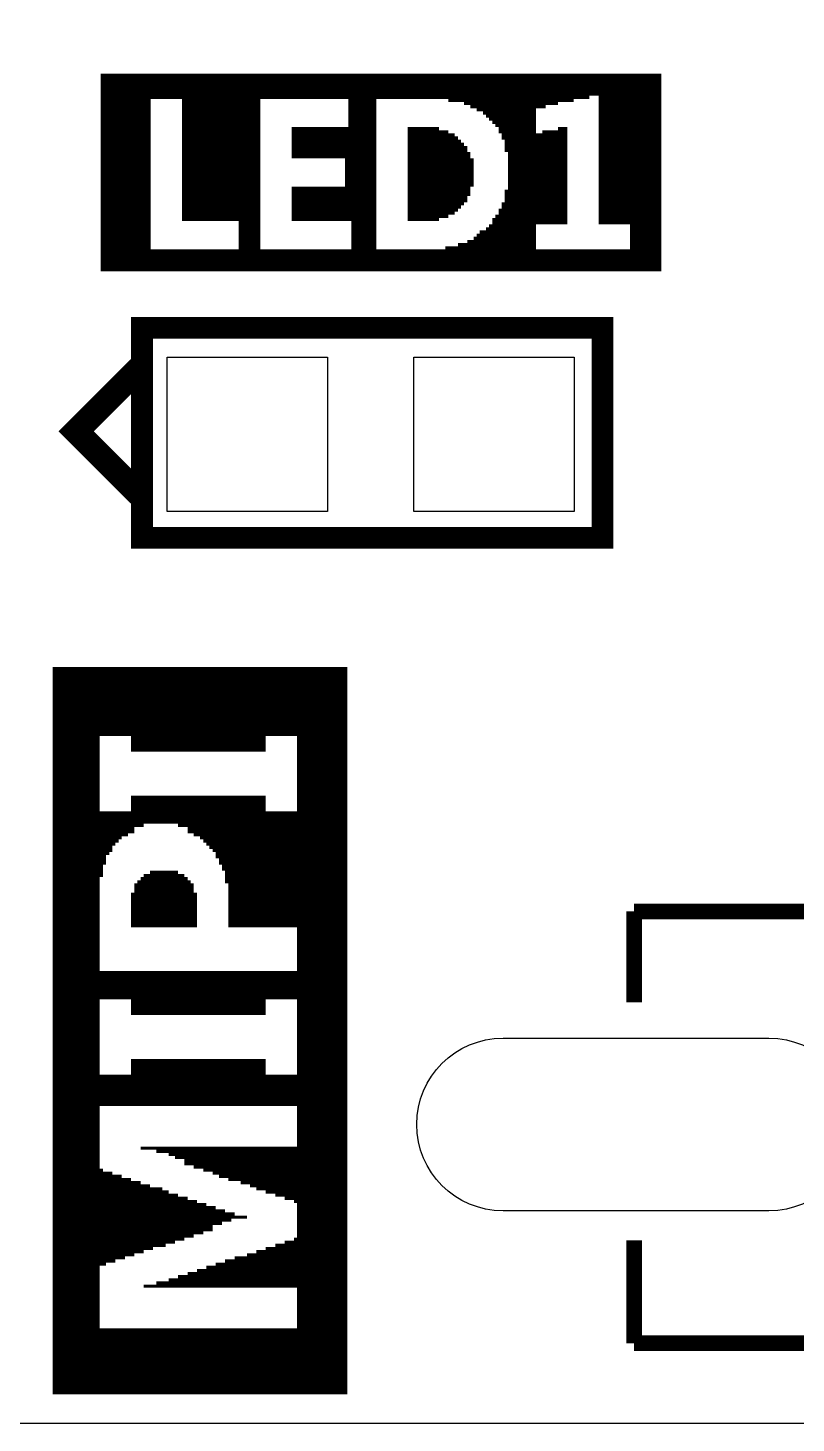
# Model space of a CAD drawing. Extents: x -7 to 215, y -4 to 107.
# Drawn here: x 128.58 to 134.81, y 8.26 to 19.56 of the extents above; entities that cross this region are included whole.
import ezdxf

# ---------------------------------------------------------------- set-up
doc = ezdxf.new("R2010")
doc.units = 0
for name, color, linetype in [('BG_OUTLINE', 3, 'CONTINUOUS'), ('MA_PEN3', 5, 'CONTINUOUS'), ('PG_SILKSCREEN_TOP', 6, 'CONTINUOUS'), ('PIN_TOP', 7, 'CONTINUOUS')]:
    doc.layers.add(name, color=color, linetype=linetype)

msp = doc.modelspace()

# ---------------------------------------------------------------- linework, layer by layer
at = {"layer": 'BG_OUTLINE'}
msp.add_lwpolyline([(96.282764, 8.255), (130.801364, 8.255), (190.206122, 8.255), (214.304372, 8.255), (214.812372, 8.255), (214.964772, 8.255), (214.964772, 106.654092), (214.812372, 106.654092), (214.304372, 106.654092), (190.206122, 106.654092), (143.775938, 106.654092), (0, 106.654092)], dxfattribs=at)
at = {"layer": 'MA_PEN3', "const_width": 0.0254}
for points in [[(129.168652, 19.178016), (133.715252, 19.178016)], [(129.168652, 19.152616), (133.715252, 19.152616)], [(129.168652, 19.127216), (133.715252, 19.127216)], [(129.168652, 19.101816), (133.715252, 19.101816)], [(129.168652, 19.076416), (133.715252, 19.076416)], [(129.168652, 19.051016), (133.715252, 19.051016)], [(129.168652, 19.025616), (133.715252, 19.025616)], [(129.168652, 19.000216), (133.131052, 19.000216)], [(133.207252, 19.000216), (133.715252, 19.000216)], [(129.168652, 18.974816), (129.575052, 18.974816)], [(129.168652, 18.949416), (129.575052, 18.949416)], [(129.168652, 18.924016), (129.575052, 18.924016)], [(129.168652, 18.898616), (129.575052, 18.898616)], [(129.168652, 18.873216), (129.575052, 18.873216)], [(129.829052, 18.974816), (130.464052, 18.974816)], [(129.829052, 18.949416), (130.464052, 18.949416)], [(129.829052, 18.924016), (130.464052, 18.924016)], [(129.829052, 18.898616), (130.464052, 18.898616)], [(129.829052, 18.873216), (130.464052, 18.873216)], [(131.175252, 18.974816), (131.403852, 18.974816)], [(131.175252, 18.949416), (131.403852, 18.949416)], [(131.175252, 18.924016), (131.403852, 18.924016)], [(131.175252, 18.898616), (131.403852, 18.898616)], [(131.175252, 18.873216), (131.403852, 18.873216)], [(131.988052, 18.974816), (133.004052, 18.974816)], [(132.115052, 18.949416), (132.877052, 18.949416)], [(132.165852, 18.924016), (132.775452, 18.924016)], [(132.216652, 18.898616), (132.699252, 18.898616)], [(132.267452, 18.873216), (132.699252, 18.873216)], [(133.207252, 18.974816), (133.715252, 18.974816)], [(133.207252, 18.949416), (133.715252, 18.949416)], [(133.207252, 18.924016), (133.715252, 18.924016)], [(133.207252, 18.898616), (133.715252, 18.898616)], [(133.207252, 18.873216), (133.715252, 18.873216)], [(129.168652, 18.847816), (129.575052, 18.847816)], [(129.168652, 18.822416), (129.575052, 18.822416)], [(129.168652, 18.797016), (129.575052, 18.797016)], [(129.168652, 18.771616), (129.575052, 18.771616)], [(129.829052, 18.847816), (130.464052, 18.847816)], [(129.829052, 18.822416), (130.464052, 18.822416)], [(129.829052, 18.797016), (130.464052, 18.797016)], [(129.829052, 18.771616), (130.464052, 18.771616)], [(131.175252, 18.847816), (131.403852, 18.847816)], [(131.175252, 18.822416), (131.403852, 18.822416)], [(131.175252, 18.797016), (131.403852, 18.797016)], [(131.175252, 18.771616), (131.403852, 18.771616)], [(132.292852, 18.847816), (132.699252, 18.847816)], [(132.318252, 18.822416), (132.699252, 18.822416)], [(132.343652, 18.797016), (132.699252, 18.797016)], [(132.369052, 18.771616), (132.699252, 18.771616)], [(133.207252, 18.847816), (133.715252, 18.847816)], [(133.207252, 18.822416), (133.715252, 18.822416)], [(133.207252, 18.797016), (133.715252, 18.797016)], [(133.207252, 18.771616), (133.715252, 18.771616)], [(129.168652, 18.746216), (129.575052, 18.746216)], [(129.168652, 18.720816), (129.575052, 18.720816)], [(129.168652, 18.695416), (129.575052, 18.695416)], [(129.168652, 18.670016), (129.575052, 18.670016)], [(129.829052, 18.746216), (130.464052, 18.746216)], [(129.829052, 18.720816), (130.464052, 18.720816)], [(129.829052, 18.695416), (130.464052, 18.695416)], [(129.829052, 18.670016), (130.464052, 18.670016)], [(130.718052, 18.746216), (131.403852, 18.746216)], [(130.718052, 18.720816), (131.403852, 18.720816)], [(130.718052, 18.695416), (131.403852, 18.695416)], [(130.718052, 18.670016), (131.403852, 18.670016)], [(131.657852, 18.746216), (131.911852, 18.746216)], [(131.657852, 18.720816), (131.988052, 18.720816)], [(131.657852, 18.695416), (132.038852, 18.695416)], [(131.657852, 18.670016), (132.064252, 18.670016)], [(132.394452, 18.746216), (132.699252, 18.746216)], [(132.394452, 18.720816), (132.699252, 18.720816)], [(132.419852, 18.695416), (132.953252, 18.695416)], [(132.419852, 18.670016), (132.953252, 18.670016)], [(132.750052, 18.720816), (132.953252, 18.720816)], [(132.877052, 18.746216), (132.953252, 18.746216)], [(133.207252, 18.746216), (133.715252, 18.746216)], [(133.207252, 18.720816), (133.715252, 18.720816)], [(133.207252, 18.695416), (133.715252, 18.695416)], [(133.207252, 18.670016), (133.715252, 18.670016)], [(129.168652, 18.644616), (129.575052, 18.644616)], [(129.168652, 18.619216), (129.575052, 18.619216)], [(129.168652, 18.593816), (129.575052, 18.593816)], [(129.168652, 18.568416), (129.575052, 18.568416)], [(129.168652, 18.543016), (129.575052, 18.543016)], [(129.829052, 18.644616), (130.464052, 18.644616)], [(129.829052, 18.619216), (130.464052, 18.619216)], [(129.829052, 18.593816), (130.464052, 18.593816)], [(129.829052, 18.568416), (130.464052, 18.568416)], [(129.829052, 18.543016), (130.464052, 18.543016)], [(130.718052, 18.644616), (131.403852, 18.644616)], [(130.718052, 18.619216), (131.403852, 18.619216)], [(130.718052, 18.593816), (131.403852, 18.593816)], [(130.718052, 18.568416), (131.403852, 18.568416)], [(130.718052, 18.543016), (131.403852, 18.543016)], [(131.657852, 18.644616), (132.089652, 18.644616)], [(131.657852, 18.619216), (132.115052, 18.619216)], [(131.657852, 18.593816), (132.140452, 18.593816)], [(131.657852, 18.568416), (132.140452, 18.568416)], [(131.657852, 18.543016), (132.165852, 18.543016)], [(132.445252, 18.644616), (132.953252, 18.644616)], [(132.445252, 18.619216), (132.953252, 18.619216)], [(132.445252, 18.593816), (132.953252, 18.593816)], [(132.445252, 18.568416), (132.953252, 18.568416)], [(132.470652, 18.543016), (132.953252, 18.543016)], [(133.207252, 18.644616), (133.715252, 18.644616)], [(133.207252, 18.619216), (133.715252, 18.619216)], [(133.207252, 18.593816), (133.715252, 18.593816)], [(133.207252, 18.568416), (133.715252, 18.568416)], [(133.207252, 18.543016), (133.715252, 18.543016)], [(129.168652, 18.517616), (129.575052, 18.517616)], [(129.168652, 18.492216), (129.575052, 18.492216)], [(129.168652, 18.466816), (129.575052, 18.466816)], [(129.168652, 18.441416), (129.575052, 18.441416)], [(129.829052, 18.517616), (130.464052, 18.517616)], [(129.829052, 18.492216), (130.464052, 18.492216)], [(129.829052, 18.466816), (130.464052, 18.466816)], [(129.829052, 18.441416), (130.464052, 18.441416)], [(130.718052, 18.517616), (131.403852, 18.517616)], [(131.149852, 18.492216), (131.403852, 18.492216)], [(131.149852, 18.466816), (131.403852, 18.466816)], [(131.149852, 18.441416), (131.403852, 18.441416)], [(131.657852, 18.517616), (132.165852, 18.517616)], [(131.657852, 18.492216), (132.191252, 18.492216)], [(131.657852, 18.466816), (132.191252, 18.466816)], [(131.657852, 18.441416), (132.191252, 18.441416)], [(132.470652, 18.517616), (132.953252, 18.517616)], [(132.470652, 18.492216), (132.953252, 18.492216)], [(132.470652, 18.466816), (132.953252, 18.466816)], [(132.470652, 18.441416), (132.953252, 18.441416)], [(133.207252, 18.517616), (133.715252, 18.517616)], [(133.207252, 18.492216), (133.715252, 18.492216)], [(133.207252, 18.466816), (133.715252, 18.466816)], [(133.207252, 18.441416), (133.715252, 18.441416)], [(129.168652, 18.416016), (129.575052, 18.416016)], [(129.168652, 18.390616), (129.575052, 18.390616)], [(129.168652, 18.365216), (129.575052, 18.365216)], [(129.168652, 18.339816), (129.575052, 18.339816)], [(129.168652, 18.314416), (129.575052, 18.314416)], [(129.829052, 18.416016), (130.464052, 18.416016)], [(129.829052, 18.390616), (130.464052, 18.390616)], [(129.829052, 18.365216), (130.464052, 18.365216)], [(129.829052, 18.339816), (130.464052, 18.339816)], [(129.829052, 18.314416), (130.464052, 18.314416)], [(131.149852, 18.416016), (131.403852, 18.416016)], [(131.149852, 18.390616), (131.403852, 18.390616)], [(131.149852, 18.365216), (131.403852, 18.365216)], [(131.149852, 18.339816), (131.403852, 18.339816)], [(131.149852, 18.314416), (131.403852, 18.314416)], [(131.657852, 18.416016), (132.191252, 18.416016)], [(131.657852, 18.390616), (132.191252, 18.390616)], [(131.657852, 18.365216), (132.191252, 18.365216)], [(131.657852, 18.339816), (132.191252, 18.339816)], [(131.657852, 18.314416), (132.191252, 18.314416)], [(132.470652, 18.416016), (132.953252, 18.416016)], [(132.470652, 18.390616), (132.953252, 18.390616)], [(132.470652, 18.365216), (132.953252, 18.365216)], [(132.470652, 18.339816), (132.953252, 18.339816)], [(132.470652, 18.314416), (132.953252, 18.314416)], [(133.207252, 18.416016), (133.715252, 18.416016)], [(133.207252, 18.390616), (133.715252, 18.390616)], [(133.207252, 18.365216), (133.715252, 18.365216)], [(133.207252, 18.339816), (133.715252, 18.339816)], [(133.207252, 18.314416), (133.715252, 18.314416)], [(129.168652, 18.289016), (129.575052, 18.289016)], [(129.168652, 18.263616), (129.575052, 18.263616)], [(129.168652, 18.238216), (129.575052, 18.238216)], [(129.168652, 18.212816), (129.575052, 18.212816)], [(129.829052, 18.289016), (130.464052, 18.289016)], [(129.829052, 18.263616), (130.464052, 18.263616)], [(129.829052, 18.238216), (130.464052, 18.238216)], [(129.829052, 18.212816), (130.464052, 18.212816)], [(130.718052, 18.263616), (131.403852, 18.263616)], [(130.718052, 18.238216), (131.403852, 18.238216)], [(130.718052, 18.212816), (131.403852, 18.212816)], [(131.149852, 18.289016), (131.403852, 18.289016)], [(131.657852, 18.289016), (132.191252, 18.289016)], [(131.657852, 18.263616), (132.165852, 18.263616)], [(131.657852, 18.238216), (132.165852, 18.238216)], [(131.657852, 18.212816), (132.165852, 18.212816)], [(132.445252, 18.238216), (132.953252, 18.238216)], [(132.445252, 18.212816), (132.953252, 18.212816)], [(132.470652, 18.289016), (132.953252, 18.289016)], [(132.470652, 18.263616), (132.953252, 18.263616)], [(133.207252, 18.289016), (133.715252, 18.289016)], [(133.207252, 18.263616), (133.715252, 18.263616)], [(133.207252, 18.238216), (133.715252, 18.238216)], [(133.207252, 18.212816), (133.715252, 18.212816)], [(129.168652, 18.187416), (129.575052, 18.187416)], [(129.168652, 18.162016), (129.575052, 18.162016)], [(129.168652, 18.136616), (129.575052, 18.136616)], [(129.168652, 18.111216), (129.575052, 18.111216)], [(129.168652, 18.085816), (129.575052, 18.085816)], [(129.829052, 18.187416), (130.464052, 18.187416)], [(129.829052, 18.162016), (130.464052, 18.162016)], [(129.829052, 18.136616), (130.464052, 18.136616)], [(129.829052, 18.111216), (130.464052, 18.111216)], [(129.829052, 18.085816), (130.464052, 18.085816)], [(130.718052, 18.187416), (131.403852, 18.187416)], [(130.718052, 18.162016), (131.403852, 18.162016)], [(130.718052, 18.136616), (131.403852, 18.136616)], [(130.718052, 18.111216), (131.403852, 18.111216)], [(130.718052, 18.085816), (131.403852, 18.085816)], [(131.657852, 18.187416), (132.140452, 18.187416)], [(131.657852, 18.162016), (132.140452, 18.162016)], [(131.657852, 18.136616), (132.115052, 18.136616)], [(131.657852, 18.111216), (132.089652, 18.111216)], [(131.657852, 18.085816), (132.064252, 18.085816)], [(132.394452, 18.085816), (132.953252, 18.085816)], [(132.419852, 18.136616), (132.953252, 18.136616)], [(132.419852, 18.111216), (132.953252, 18.111216)], [(132.445252, 18.187416), (132.953252, 18.187416)], [(132.445252, 18.162016), (132.953252, 18.162016)], [(133.207252, 18.187416), (133.715252, 18.187416)], [(133.207252, 18.162016), (133.715252, 18.162016)], [(133.207252, 18.136616), (133.715252, 18.136616)], [(133.207252, 18.111216), (133.715252, 18.111216)], [(133.207252, 18.085816), (133.715252, 18.085816)], [(129.168652, 18.060416), (129.575052, 18.060416)], [(129.168652, 18.035016), (129.575052, 18.035016)], [(129.168652, 18.009616), (129.575052, 18.009616)], [(129.168652, 17.984216), (129.575052, 17.984216)], [(129.829052, 18.060416), (130.464052, 18.060416)], [(129.829052, 18.035016), (130.464052, 18.035016)], [(129.829052, 18.009616), (130.464052, 18.009616)], [(130.286252, 17.984216), (130.464052, 17.984216)], [(130.718052, 18.060416), (131.403852, 18.060416)], [(130.718052, 18.035016), (131.403852, 18.035016)], [(130.718052, 18.009616), (131.403852, 18.009616)], [(131.200652, 17.984216), (131.403852, 17.984216)], [(131.657852, 18.060416), (132.038852, 18.060416)], [(131.657852, 18.035016), (131.988052, 18.035016)], [(131.657852, 18.009616), (131.911852, 18.009616)], [(132.343652, 18.009616), (132.953252, 18.009616)], [(132.343652, 17.984216), (132.953252, 17.984216)], [(132.369052, 18.035016), (132.953252, 18.035016)], [(132.394452, 18.060416), (132.953252, 18.060416)], [(133.207252, 18.060416), (133.715252, 18.060416)], [(133.207252, 18.035016), (133.715252, 18.035016)], [(133.207252, 18.009616), (133.715252, 18.009616)], [(133.207252, 17.984216), (133.715252, 17.984216)], [(129.168652, 17.958816), (129.575052, 17.958816)], [(129.168652, 17.933416), (129.575052, 17.933416)], [(129.168652, 17.908016), (129.575052, 17.908016)], [(129.168652, 17.882616), (129.575052, 17.882616)], [(129.168652, 17.857216), (129.575052, 17.857216)], [(130.286252, 17.958816), (130.464052, 17.958816)], [(130.286252, 17.933416), (130.464052, 17.933416)], [(130.286252, 17.908016), (130.464052, 17.908016)], [(130.286252, 17.882616), (130.464052, 17.882616)], [(130.286252, 17.857216), (130.464052, 17.857216)], [(131.200652, 17.958816), (131.403852, 17.958816)], [(131.200652, 17.933416), (131.403852, 17.933416)], [(131.200652, 17.908016), (131.403852, 17.908016)], [(131.200652, 17.882616), (131.403852, 17.882616)], [(131.200652, 17.857216), (131.403852, 17.857216)], [(132.191252, 17.857216), (132.699252, 17.857216)], [(132.216652, 17.882616), (132.699252, 17.882616)], [(132.242052, 17.908016), (132.699252, 17.908016)], [(132.292852, 17.933416), (132.699252, 17.933416)], [(132.318252, 17.958816), (132.699252, 17.958816)], [(133.461252, 17.958816), (133.715252, 17.958816)], [(133.461252, 17.933416), (133.715252, 17.933416)], [(133.461252, 17.908016), (133.715252, 17.908016)], [(133.461252, 17.882616), (133.715252, 17.882616)], [(133.461252, 17.857216), (133.715252, 17.857216)], [(129.168652, 17.831816), (129.575052, 17.831816)], [(129.168652, 17.806416), (129.575052, 17.806416)], [(129.168652, 17.781016), (129.575052, 17.781016)], [(129.168652, 17.755616), (133.715252, 17.755616)], [(130.286252, 17.831816), (130.464052, 17.831816)], [(130.286252, 17.806416), (130.464052, 17.806416)], [(130.286252, 17.781016), (130.464052, 17.781016)], [(131.200652, 17.831816), (131.403852, 17.831816)], [(131.200652, 17.806416), (131.403852, 17.806416)], [(131.200652, 17.781016), (131.403852, 17.781016)], [(131.962652, 17.781016), (132.699252, 17.781016)], [(132.064252, 17.806416), (132.699252, 17.806416)], [(132.140452, 17.831816), (132.699252, 17.831816)], [(133.461252, 17.831816), (133.715252, 17.831816)], [(133.461252, 17.806416), (133.715252, 17.806416)], [(133.461252, 17.781016), (133.715252, 17.781016)], [(129.168652, 17.730216), (133.715252, 17.730216)], [(129.168652, 17.704816), (133.715252, 17.704816)], [(129.168652, 17.679416), (133.715252, 17.679416)], [(129.168652, 17.654016), (133.715252, 17.654016)], [(129.168652, 17.628616), (133.715252, 17.628616)], [(129.168652, 17.603216), (133.715252, 17.603216)], [(128.792986, 8.489188), (128.792986, 14.381988)], [(128.818386, 8.489188), (128.818386, 14.381988)], [(128.843786, 8.489188), (128.843786, 14.381988)], [(128.869186, 8.489188), (128.869186, 14.381988)], [(128.894586, 8.489188), (128.894586, 14.381988)], [(128.919986, 8.489188), (128.919986, 14.381988)], [(128.945386, 8.489188), (128.945386, 14.381988)], [(128.970786, 8.489188), (128.970786, 14.381988)], [(128.996186, 8.489188), (128.996186, 14.381988)], [(129.021586, 8.489188), (129.021586, 14.381988)], [(129.046986, 8.489188), (129.046986, 14.381988)], [(129.072386, 8.489188), (129.072386, 14.381988)], [(129.097786, 8.489188), (129.097786, 14.381988)], [(129.123186, 8.489188), (129.123186, 14.381988)], [(129.148586, 8.489188), (129.148586, 14.381988)], [(129.173986, 13.823188), (129.173986, 14.381988)], [(129.199386, 13.823188), (129.199386, 14.381988)], [(129.224786, 13.823188), (129.224786, 14.381988)], [(129.250186, 13.823188), (129.250186, 14.381988)], [(129.275586, 13.823188), (129.275586, 14.381988)], [(129.300986, 13.823188), (129.300986, 14.381988)], [(129.326386, 13.823188), (129.326386, 14.381988)], [(129.351786, 13.823188), (129.351786, 14.381988)], [(129.377186, 13.823188), (129.377186, 14.381988)], [(129.402586, 13.823188), (129.402586, 14.381988)], [(129.427986, 13.696188), (129.427986, 14.381988)], [(129.453386, 13.696188), (129.453386, 14.381988)], [(129.478786, 13.696188), (129.478786, 14.381988)], [(129.504186, 13.696188), (129.504186, 14.381988)], [(129.529586, 13.696188), (129.529586, 14.381988)], [(129.554986, 13.696188), (129.554986, 14.381988)], [(129.580386, 13.696188), (129.580386, 14.381988)], [(129.605786, 13.696188), (129.605786, 14.381988)], [(129.631186, 13.696188), (129.631186, 14.381988)], [(129.656586, 13.696188), (129.656586, 14.381988)], [(129.681986, 13.696188), (129.681986, 14.381988)], [(129.707386, 13.696188), (129.707386, 14.381988)], [(129.732786, 13.696188), (129.732786, 14.381988)], [(129.758186, 13.696188), (129.758186, 14.381988)], [(129.783586, 13.696188), (129.783586, 14.381988)], [(129.808986, 13.696188), (129.808986, 14.381988)], [(129.834386, 13.696188), (129.834386, 14.381988)], [(129.859786, 13.696188), (129.859786, 14.381988)], [(129.885186, 13.696188), (129.885186, 14.381988)], [(129.910586, 13.696188), (129.910586, 14.381988)], [(129.935986, 13.696188), (129.935986, 14.381988)], [(129.961386, 13.696188), (129.961386, 14.381988)], [(129.986786, 13.696188), (129.986786, 14.381988)], [(130.012186, 13.696188), (130.012186, 14.381988)], [(130.037586, 13.696188), (130.037586, 14.381988)], [(130.062986, 13.696188), (130.062986, 14.381988)], [(130.088386, 13.696188), (130.088386, 14.381988)], [(130.113786, 13.696188), (130.113786, 14.381988)], [(130.139186, 13.696188), (130.139186, 14.381988)], [(130.164586, 13.696188), (130.164586, 14.381988)], [(130.189986, 13.696188), (130.189986, 14.381988)], [(130.215386, 13.696188), (130.215386, 14.381988)], [(130.240786, 13.696188), (130.240786, 14.381988)], [(130.266186, 13.696188), (130.266186, 14.381988)], [(130.291586, 13.696188), (130.291586, 14.381988)], [(130.316986, 13.696188), (130.316986, 14.381988)], [(130.342386, 13.696188), (130.342386, 14.381988)], [(130.367786, 13.696188), (130.367786, 14.381988)], [(130.393186, 13.696188), (130.393186, 14.381988)], [(130.418586, 13.696188), (130.418586, 14.381988)], [(130.443986, 13.696188), (130.443986, 14.381988)], [(130.469386, 13.696188), (130.469386, 14.381988)], [(130.494786, 13.696188), (130.494786, 14.381988)], [(130.520186, 13.823188), (130.520186, 14.381988)], [(130.545586, 13.823188), (130.545586, 14.381988)], [(130.570986, 13.823188), (130.570986, 14.381988)], [(130.596386, 13.823188), (130.596386, 14.381988)], [(130.621786, 13.823188), (130.621786, 14.381988)], [(130.647186, 13.823188), (130.647186, 14.381988)], [(130.672586, 13.823188), (130.672586, 14.381988)], [(130.697986, 13.823188), (130.697986, 14.381988)], [(130.723386, 13.823188), (130.723386, 14.381988)], [(130.748786, 13.823188), (130.748786, 14.381988)], [(130.774186, 8.489188), (130.774186, 14.381988)], [(130.799586, 8.489188), (130.799586, 14.381988)], [(130.824986, 8.489188), (130.824986, 14.381988)], [(130.850386, 8.489188), (130.850386, 14.381988)], [(130.875786, 8.489188), (130.875786, 14.381988)], [(130.901186, 8.489188), (130.901186, 14.381988)], [(130.926586, 8.489188), (130.926586, 14.381988)], [(130.951986, 8.489188), (130.951986, 14.381988)], [(130.977386, 8.489188), (130.977386, 14.381988)], [(131.002786, 8.489188), (131.002786, 14.381988)], [(131.028186, 8.489188), (131.028186, 14.381988)], [(131.053586, 8.489188), (131.053586, 14.381988)], [(131.078986, 8.489188), (131.078986, 14.381988)], [(131.104386, 8.489188), (131.104386, 14.381988)], [(131.129786, 8.489188), (131.129786, 14.381988)], [(131.155186, 8.489188), (131.155186, 14.381988)], [(129.427986, 13.035788), (129.427986, 13.340588)], [(129.453386, 13.086588), (129.453386, 13.340588)], [(129.478786, 13.086588), (129.478786, 13.340588)], [(129.504186, 13.086588), (129.504186, 13.340588)], [(129.529586, 13.111988), (129.529586, 13.340588)], [(129.554986, 13.111988), (129.554986, 13.340588)], [(129.580386, 13.111988), (129.580386, 13.340588)], [(129.605786, 13.111988), (129.605786, 13.340588)], [(129.631186, 13.111988), (129.631186, 13.340588)], [(129.656586, 13.111988), (129.656586, 13.340588)], [(129.681986, 13.111988), (129.681986, 13.340588)], [(129.707386, 13.111988), (129.707386, 13.340588)], [(129.732786, 13.111988), (129.732786, 13.340588)], [(129.758186, 13.111988), (129.758186, 13.340588)], [(129.783586, 13.111988), (129.783586, 13.340588)], [(129.808986, 13.086588), (129.808986, 13.340588)], [(129.834386, 13.086588), (129.834386, 13.340588)], [(129.859786, 13.086588), (129.859786, 13.340588)], [(129.885186, 13.035788), (129.885186, 13.340588)], [(129.910586, 13.035788), (129.910586, 13.340588)], [(129.935986, 13.010388), (129.935986, 13.340588)], [(129.961386, 13.010388), (129.961386, 13.340588)], [(129.986786, 12.984988), (129.986786, 13.340588)], [(130.012186, 12.959588), (130.012186, 13.340588)], [(130.037586, 12.934188), (130.037586, 13.340588)], [(130.062986, 12.908788), (130.062986, 13.340588)], [(130.088386, 12.883388), (130.088386, 13.340588)], [(130.113786, 12.832588), (130.113786, 13.340588)], [(130.139186, 12.781788), (130.139186, 13.340588)], [(130.164586, 12.730988), (130.164586, 13.340588)], [(130.189986, 12.629388), (130.189986, 13.340588)], [(130.215386, 12.273788), (130.215386, 13.340588)], [(130.240786, 12.273788), (130.240786, 13.340588)], [(130.266186, 12.273788), (130.266186, 13.340588)], [(130.291586, 12.273788), (130.291586, 13.340588)], [(130.316986, 12.273788), (130.316986, 13.340588)], [(130.342386, 12.273788), (130.342386, 13.340588)], [(130.367786, 12.273788), (130.367786, 13.340588)], [(130.393186, 12.273788), (130.393186, 13.340588)], [(130.418586, 12.273788), (130.418586, 13.340588)], [(130.443986, 12.273788), (130.443986, 13.340588)], [(130.469386, 12.273788), (130.469386, 13.340588)], [(130.494786, 12.273788), (130.494786, 13.340588)], [(129.173986, 12.680188), (129.173986, 13.213588)], [(129.199386, 12.781788), (129.199386, 13.213588)], [(129.224786, 12.857988), (129.224786, 13.213588)], [(129.250186, 12.883388), (129.250186, 13.213588)], [(129.275586, 12.934188), (129.275586, 13.213588)], [(129.300986, 12.959588), (129.300986, 13.213588)], [(129.326386, 12.984988), (129.326386, 13.213588)], [(129.351786, 13.010388), (129.351786, 13.213588)], [(129.377186, 13.010388), (129.377186, 13.213588)], [(129.402586, 13.035788), (129.402586, 13.213588)], [(130.520186, 12.273788), (130.520186, 13.213588)], [(130.545586, 12.273788), (130.545586, 13.213588)], [(130.570986, 12.273788), (130.570986, 13.213588)], [(130.596386, 12.273788), (130.596386, 13.213588)], [(130.621786, 12.273788), (130.621786, 13.213588)], [(130.647186, 12.273788), (130.647186, 13.213588)], [(130.672586, 12.273788), (130.672586, 13.213588)], [(130.697986, 12.273788), (130.697986, 13.213588)], [(130.723386, 12.273788), (130.723386, 13.213588)], [(130.748786, 12.273788), (130.748786, 13.213588)], [(129.478786, 12.273788), (129.478786, 12.654788)], [(129.504186, 12.273788), (129.504186, 12.680188)], [(129.529586, 12.273788), (129.529586, 12.705588)], [(129.554986, 12.273788), (129.554986, 12.705588)], [(129.580386, 12.273788), (129.580386, 12.730988)], [(129.605786, 12.273788), (129.605786, 12.730988)], [(129.631186, 12.273788), (129.631186, 12.730988)], [(129.656586, 12.273788), (129.656586, 12.730988)], [(129.681986, 12.273788), (129.681986, 12.730988)], [(129.707386, 12.273788), (129.707386, 12.730988)], [(129.732786, 12.273788), (129.732786, 12.730988)], [(129.758186, 12.273788), (129.758186, 12.730988)], [(129.783586, 12.273788), (129.783586, 12.730988)], [(129.808986, 12.273788), (129.808986, 12.705588)], [(129.834386, 12.273788), (129.834386, 12.705588)], [(129.859786, 12.273788), (129.859786, 12.680188)], [(129.885186, 12.273788), (129.885186, 12.654788)], [(129.427986, 12.273788), (129.427986, 12.553188)], [(129.453386, 12.273788), (129.453386, 12.629388)], [(129.910586, 12.273788), (129.910586, 12.629388)], [(129.935986, 12.273788), (129.935986, 12.553188)], [(129.173986, 11.689588), (129.173986, 11.918188)], [(129.199386, 11.689588), (129.199386, 11.918188)], [(129.224786, 11.689588), (129.224786, 11.918188)], [(129.250186, 11.689588), (129.250186, 11.918188)], [(129.275586, 11.689588), (129.275586, 11.918188)], [(129.300986, 11.689588), (129.300986, 11.918188)], [(129.326386, 11.689588), (129.326386, 11.918188)], [(129.351786, 11.689588), (129.351786, 11.918188)], [(129.377186, 11.689588), (129.377186, 11.918188)], [(129.402586, 11.689588), (129.402586, 11.918188)], [(129.427986, 11.562588), (129.427986, 11.918188)], [(129.453386, 11.562588), (129.453386, 11.918188)], [(129.478786, 11.562588), (129.478786, 11.918188)], [(129.504186, 11.562588), (129.504186, 11.918188)], [(129.529586, 11.562588), (129.529586, 11.918188)], [(129.554986, 11.562588), (129.554986, 11.918188)], [(129.580386, 11.562588), (129.580386, 11.918188)], [(129.605786, 11.562588), (129.605786, 11.918188)], [(129.631186, 11.562588), (129.631186, 11.918188)], [(129.656586, 11.562588), (129.656586, 11.918188)], [(129.681986, 11.562588), (129.681986, 11.918188)], [(129.707386, 11.562588), (129.707386, 11.918188)], [(129.732786, 11.562588), (129.732786, 11.918188)], [(129.758186, 11.562588), (129.758186, 11.918188)], [(129.783586, 11.562588), (129.783586, 11.918188)], [(129.808986, 11.562588), (129.808986, 11.918188)], [(129.834386, 11.562588), (129.834386, 11.918188)], [(129.859786, 11.562588), (129.859786, 11.918188)], [(129.885186, 11.562588), (129.885186, 11.918188)], [(129.910586, 11.562588), (129.910586, 11.918188)], [(129.935986, 11.562588), (129.935986, 11.918188)], [(129.961386, 11.562588), (129.961386, 11.918188)], [(129.986786, 11.562588), (129.986786, 11.918188)], [(130.012186, 11.562588), (130.012186, 11.918188)], [(130.037586, 11.562588), (130.037586, 11.918188)], [(130.062986, 11.562588), (130.062986, 11.918188)], [(130.088386, 11.562588), (130.088386, 11.918188)], [(130.113786, 11.562588), (130.113786, 11.918188)], [(130.139186, 11.562588), (130.139186, 11.918188)], [(130.164586, 11.562588), (130.164586, 11.918188)], [(130.189986, 11.562588), (130.189986, 11.918188)], [(130.215386, 11.562588), (130.215386, 11.918188)], [(130.240786, 11.562588), (130.240786, 11.918188)], [(130.266186, 11.562588), (130.266186, 11.918188)], [(130.291586, 11.562588), (130.291586, 11.918188)], [(130.316986, 11.562588), (130.316986, 11.918188)], [(130.342386, 11.562588), (130.342386, 11.918188)], [(130.367786, 11.562588), (130.367786, 11.918188)], [(130.393186, 11.562588), (130.393186, 11.918188)], [(130.418586, 11.562588), (130.418586, 11.918188)], [(130.443986, 11.562588), (130.443986, 11.918188)], [(130.469386, 11.562588), (130.469386, 11.918188)], [(130.494786, 11.562588), (130.494786, 11.918188)], [(130.520186, 11.689588), (130.520186, 11.918188)], [(130.545586, 11.689588), (130.545586, 11.918188)], [(130.570986, 11.689588), (130.570986, 11.918188)], [(130.596386, 11.689588), (130.596386, 11.918188)], [(130.621786, 11.689588), (130.621786, 11.918188)], [(130.647186, 11.689588), (130.647186, 11.918188)], [(130.672586, 11.689588), (130.672586, 11.918188)], [(130.697986, 11.689588), (130.697986, 11.918188)], [(130.723386, 11.689588), (130.723386, 11.918188)], [(130.748786, 11.689588), (130.748786, 11.918188)], [(129.427986, 10.825988), (129.427986, 11.206988)], [(129.453386, 10.825988), (129.453386, 11.206988)], [(129.478786, 10.825988), (129.478786, 11.206988)], [(129.504186, 10.825988), (129.504186, 11.206988)], [(129.529586, 10.825988), (129.529586, 11.206988)], [(129.554986, 10.825988), (129.554986, 11.206988)], [(129.580386, 10.825988), (129.580386, 11.206988)], [(129.605786, 10.825988), (129.605786, 11.206988)], [(129.631186, 10.825988), (129.631186, 11.206988)], [(129.656586, 10.825988), (129.656586, 11.206988)], [(129.681986, 10.825988), (129.681986, 11.206988)], [(129.707386, 10.825988), (129.707386, 11.206988)], [(129.732786, 10.825988), (129.732786, 11.206988)], [(129.758186, 10.825988), (129.758186, 11.206988)], [(129.783586, 10.825988), (129.783586, 11.206988)], [(129.808986, 10.825988), (129.808986, 11.206988)], [(129.834386, 10.825988), (129.834386, 11.206988)], [(129.859786, 10.825988), (129.859786, 11.206988)], [(129.885186, 10.825988), (129.885186, 11.206988)], [(129.910586, 10.825988), (129.910586, 11.206988)], [(129.935986, 10.825988), (129.935986, 11.206988)], [(129.961386, 10.825988), (129.961386, 11.206988)], [(129.986786, 10.825988), (129.986786, 11.206988)], [(130.012186, 10.825988), (130.012186, 11.206988)], [(130.037586, 10.825988), (130.037586, 11.206988)], [(130.062986, 10.825988), (130.062986, 11.206988)], [(130.088386, 10.825988), (130.088386, 11.206988)], [(130.113786, 10.825988), (130.113786, 11.206988)], [(130.139186, 10.825988), (130.139186, 11.206988)], [(130.164586, 10.825988), (130.164586, 11.206988)], [(130.189986, 10.825988), (130.189986, 11.206988)], [(130.215386, 10.825988), (130.215386, 11.206988)], [(130.240786, 10.825988), (130.240786, 11.206988)], [(130.266186, 10.825988), (130.266186, 11.206988)], [(130.291586, 10.825988), (130.291586, 11.206988)], [(130.316986, 10.825988), (130.316986, 11.206988)], [(130.342386, 10.825988), (130.342386, 11.206988)], [(130.367786, 10.825988), (130.367786, 11.206988)], [(130.393186, 10.825988), (130.393186, 11.206988)], [(130.418586, 10.825988), (130.418586, 11.206988)], [(130.443986, 10.825988), (130.443986, 11.206988)], [(130.469386, 10.825988), (130.469386, 11.206988)], [(130.494786, 10.825988), (130.494786, 11.206988)], [(129.173986, 10.825988), (129.173986, 11.079988)], [(129.199386, 10.825988), (129.199386, 11.079988)], [(129.224786, 10.825988), (129.224786, 11.079988)], [(129.250186, 10.825988), (129.250186, 11.079988)], [(129.275586, 10.825988), (129.275586, 11.079988)], [(129.300986, 10.825988), (129.300986, 11.079988)], [(129.326386, 10.825988), (129.326386, 11.079988)], [(129.351786, 10.825988), (129.351786, 11.079988)], [(129.377186, 10.825988), (129.377186, 11.079988)], [(129.402586, 10.825988), (129.402586, 11.079988)], [(130.520186, 10.825988), (130.520186, 11.079988)], [(130.545586, 10.825988), (130.545586, 11.079988)], [(130.570986, 10.825988), (130.570986, 11.079988)], [(130.596386, 10.825988), (130.596386, 11.079988)], [(130.621786, 10.825988), (130.621786, 11.079988)], [(130.647186, 10.825988), (130.647186, 11.079988)], [(130.672586, 10.825988), (130.672586, 11.079988)], [(130.697986, 10.825988), (130.697986, 11.079988)], [(130.723386, 10.825988), (130.723386, 11.079988)], [(130.748786, 10.825988), (130.748786, 11.079988)], [(129.504186, 10.470388), (129.504186, 10.495788)], [(129.529586, 10.470388), (129.529586, 10.495788)], [(129.554986, 10.470388), (129.554986, 10.495788)], [(129.580386, 10.470388), (129.580386, 10.495788)], [(129.605786, 10.470388), (129.605786, 10.495788)], [(129.631186, 10.444988), (129.631186, 10.495788)], [(129.656586, 10.444988), (129.656586, 10.495788)], [(129.681986, 10.444988), (129.681986, 10.495788)], [(129.707386, 10.444988), (129.707386, 10.495788)], [(129.732786, 10.419588), (129.732786, 10.495788)], [(129.758186, 10.419588), (129.758186, 10.495788)], [(129.783586, 10.394188), (129.783586, 10.495788)], [(129.808986, 10.394188), (129.808986, 10.495788)], [(129.834386, 10.394188), (129.834386, 10.495788)], [(129.859786, 10.343388), (129.859786, 10.495788)], [(129.885186, 10.343388), (129.885186, 10.495788)], [(129.910586, 10.343388), (129.910586, 10.495788)], [(129.935986, 10.317988), (129.935986, 10.495788)], [(129.961386, 10.317988), (129.961386, 10.495788)], [(129.986786, 10.317988), (129.986786, 10.495788)], [(130.012186, 10.292588), (130.012186, 10.495788)], [(130.037586, 10.292588), (130.037586, 10.495788)], [(130.062986, 10.292588), (130.062986, 10.495788)], [(130.088386, 10.267188), (130.088386, 10.495788)], [(130.113786, 10.267188), (130.113786, 10.495788)], [(130.139186, 10.241788), (130.139186, 10.495788)], [(130.164586, 10.241788), (130.164586, 10.495788)], [(130.189986, 10.241788), (130.189986, 10.495788)], [(130.215386, 10.216388), (130.215386, 10.495788)], [(130.240786, 10.216388), (130.240786, 10.495788)], [(130.266186, 10.216388), (130.266186, 10.495788)], [(130.291586, 10.216388), (130.291586, 10.495788)], [(130.316986, 10.190988), (130.316986, 10.495788)], [(130.342386, 10.190988), (130.342386, 10.495788)], [(130.367786, 10.190988), (130.367786, 10.495788)], [(130.393186, 10.165588), (130.393186, 10.495788)], [(130.418586, 10.165588), (130.418586, 10.495788)], [(130.443986, 10.140188), (130.443986, 10.495788)], [(130.469386, 10.140188), (130.469386, 10.495788)], [(130.494786, 10.140188), (130.494786, 10.495788)], [(130.520186, 10.114788), (130.520186, 10.495788)], [(130.545586, 10.114788), (130.545586, 10.495788)], [(130.570986, 10.114788), (130.570986, 10.495788)], [(130.596386, 10.089388), (130.596386, 10.495788)], [(130.621786, 10.089388), (130.621786, 10.495788)], [(130.647186, 10.089388), (130.647186, 10.495788)], [(130.672586, 10.063988), (130.672586, 10.495788)], [(130.697986, 10.063988), (130.697986, 10.495788)], [(130.723386, 10.063988), (130.723386, 10.495788)], [(130.748786, 10.038588), (130.748786, 10.495788)], [(129.173986, 9.530588), (129.173986, 10.317988)], [(129.199386, 9.530588), (129.199386, 10.292588)], [(129.224786, 9.555988), (129.224786, 10.292588)], [(129.250186, 9.555988), (129.250186, 10.292588)], [(129.275586, 9.555988), (129.275586, 10.267188)], [(129.300986, 9.581388), (129.300986, 10.267188)], [(129.326386, 9.581388), (129.326386, 10.267188)], [(129.351786, 9.581388), (129.351786, 10.241788)], [(129.377186, 9.606788), (129.377186, 10.241788)], [(129.402586, 9.606788), (129.402586, 10.241788)], [(129.427986, 9.606788), (129.427986, 10.216388)], [(129.453386, 9.632188), (129.453386, 10.216388)], [(129.478786, 9.632188), (129.478786, 10.216388)], [(129.504186, 9.632188), (129.504186, 10.190988)], [(129.529586, 9.657588), (129.529586, 10.190988)], [(129.554986, 9.657588), (129.554986, 10.190988)], [(129.580386, 9.657588), (129.580386, 10.165588)], [(129.605786, 9.682988), (129.605786, 10.165588)], [(129.631186, 9.682988), (129.631186, 10.165588)], [(129.656586, 9.682988), (129.656586, 10.165588)], [(129.681986, 9.682988), (129.681986, 10.140188)], [(129.707386, 9.708388), (129.707386, 10.140188)], [(129.732786, 9.708388), (129.732786, 10.114788)], [(129.758186, 9.708388), (129.758186, 10.114788)], [(129.783586, 9.733788), (129.783586, 10.114788)], [(129.808986, 9.733788), (129.808986, 10.089388)], [(129.834386, 9.733788), (129.834386, 10.089388)], [(129.859786, 9.759188), (129.859786, 10.089388)], [(129.885186, 9.759188), (129.885186, 10.063988)], [(129.910586, 9.759188), (129.910586, 10.063988)], [(129.935986, 9.784588), (129.935986, 10.063988)], [(129.961386, 9.784588), (129.961386, 10.038588)], [(129.986786, 9.784588), (129.986786, 10.038588)], [(130.012186, 9.809988), (130.012186, 10.038588)], [(130.037586, 9.809988), (130.037586, 10.013188)], [(130.062986, 9.809988), (130.062986, 10.013188)], [(130.088386, 9.860788), (130.088386, 10.013188)], [(130.113786, 9.860788), (130.113786, 9.987788)], [(130.139186, 9.860788), (130.139186, 9.987788)], [(130.164586, 9.886188), (130.164586, 9.987788)], [(130.189986, 9.886188), (130.189986, 9.962388)], [(130.215386, 9.886188), (130.215386, 9.962388)], [(130.240786, 9.911588), (130.240786, 9.962388)], [(130.266186, 9.911588), (130.266186, 9.936988)], [(130.291586, 9.911588), (130.291586, 9.936988)], [(130.316986, 9.911588), (130.316986, 9.936988)], [(130.342386, 9.911588), (130.342386, 9.936988)], [(130.672586, 9.352788), (130.672586, 9.733788)], [(130.697986, 9.352788), (130.697986, 9.733788)], [(130.723386, 9.352788), (130.723386, 9.733788)], [(130.748786, 9.352788), (130.748786, 9.759188)], [(130.266186, 9.352788), (130.266186, 9.606788)], [(130.291586, 9.352788), (130.291586, 9.606788)], [(130.316986, 9.352788), (130.316986, 9.606788)], [(130.342386, 9.352788), (130.342386, 9.606788)], [(130.367786, 9.352788), (130.367786, 9.632188)], [(130.393186, 9.352788), (130.393186, 9.632188)], [(130.418586, 9.352788), (130.418586, 9.632188)], [(130.443986, 9.352788), (130.443986, 9.657588)], [(130.469386, 9.352788), (130.469386, 9.657588)], [(130.494786, 9.352788), (130.494786, 9.657588)], [(130.520186, 9.352788), (130.520186, 9.682988)], [(130.545586, 9.352788), (130.545586, 9.682988)], [(130.570986, 9.352788), (130.570986, 9.682988)], [(130.596386, 9.352788), (130.596386, 9.708388)], [(130.621786, 9.352788), (130.621786, 9.708388)], [(130.647186, 9.352788), (130.647186, 9.708388)], [(129.961386, 9.352788), (129.961386, 9.505188)], [(129.986786, 9.352788), (129.986786, 9.505188)], [(130.012186, 9.352788), (130.012186, 9.505188)], [(130.037586, 9.352788), (130.037586, 9.530588)], [(130.062986, 9.352788), (130.062986, 9.530588)], [(130.088386, 9.352788), (130.088386, 9.530588)], [(130.113786, 9.352788), (130.113786, 9.555988)], [(130.139186, 9.352788), (130.139186, 9.555988)], [(130.164586, 9.352788), (130.164586, 9.555988)], [(130.189986, 9.352788), (130.189986, 9.581388)], [(130.215386, 9.352788), (130.215386, 9.581388)], [(130.240786, 9.352788), (130.240786, 9.581388)], [(129.529586, 9.352788), (129.529586, 9.378188)], [(129.554986, 9.352788), (129.554986, 9.378188)], [(129.580386, 9.352788), (129.580386, 9.378188)], [(129.605786, 9.352788), (129.605786, 9.378188)], [(129.631186, 9.352788), (129.631186, 9.403588)], [(129.656586, 9.352788), (129.656586, 9.403588)], [(129.681986, 9.352788), (129.681986, 9.403588)], [(129.707386, 9.352788), (129.707386, 9.403588)], [(129.732786, 9.352788), (129.732786, 9.428988)], [(129.758186, 9.352788), (129.758186, 9.428988)], [(129.783586, 9.352788), (129.783586, 9.428988)], [(129.808986, 9.352788), (129.808986, 9.454388)], [(129.834386, 9.352788), (129.834386, 9.454388)], [(129.859786, 9.352788), (129.859786, 9.454388)], [(129.885186, 9.352788), (129.885186, 9.479788)], [(129.910586, 9.352788), (129.910586, 9.479788)], [(129.935986, 9.352788), (129.935986, 9.479788)], [(129.173986, 8.489188), (129.173986, 9.022588)], [(129.199386, 8.489188), (129.199386, 9.022588)], [(129.224786, 8.489188), (129.224786, 9.022588)], [(129.250186, 8.489188), (129.250186, 9.022588)], [(129.275586, 8.489188), (129.275586, 9.022588)], [(129.300986, 8.489188), (129.300986, 9.022588)], [(129.326386, 8.489188), (129.326386, 9.022588)], [(129.351786, 8.489188), (129.351786, 9.022588)], [(129.377186, 8.489188), (129.377186, 9.022588)], [(129.402586, 8.489188), (129.402586, 9.022588)], [(129.427986, 8.489188), (129.427986, 9.022588)], [(129.453386, 8.489188), (129.453386, 9.022588)], [(129.478786, 8.489188), (129.478786, 9.022588)], [(129.504186, 8.489188), (129.504186, 9.022588)], [(129.529586, 8.489188), (129.529586, 9.022588)], [(129.554986, 8.489188), (129.554986, 9.022588)], [(129.580386, 8.489188), (129.580386, 9.022588)], [(129.605786, 8.489188), (129.605786, 9.022588)], [(129.631186, 8.489188), (129.631186, 9.022588)], [(129.656586, 8.489188), (129.656586, 9.022588)], [(129.681986, 8.489188), (129.681986, 9.022588)], [(129.707386, 8.489188), (129.707386, 9.022588)], [(129.732786, 8.489188), (129.732786, 9.022588)], [(129.758186, 8.489188), (129.758186, 9.022588)], [(129.783586, 8.489188), (129.783586, 9.022588)], [(129.808986, 8.489188), (129.808986, 9.022588)], [(129.834386, 8.489188), (129.834386, 9.022588)], [(129.859786, 8.489188), (129.859786, 9.022588)], [(129.885186, 8.489188), (129.885186, 9.022588)], [(129.910586, 8.489188), (129.910586, 9.022588)], [(129.935986, 8.489188), (129.935986, 9.022588)], [(129.961386, 8.489188), (129.961386, 9.022588)], [(129.986786, 8.489188), (129.986786, 9.022588)], [(130.012186, 8.489188), (130.012186, 9.022588)], [(130.037586, 8.489188), (130.037586, 9.022588)], [(130.062986, 8.489188), (130.062986, 9.022588)], [(130.088386, 8.489188), (130.088386, 9.022588)], [(130.113786, 8.489188), (130.113786, 9.022588)], [(130.139186, 8.489188), (130.139186, 9.022588)], [(130.164586, 8.489188), (130.164586, 9.022588)], [(130.189986, 8.489188), (130.189986, 9.022588)], [(130.215386, 8.489188), (130.215386, 9.022588)], [(130.240786, 8.489188), (130.240786, 9.022588)], [(130.266186, 8.489188), (130.266186, 9.022588)], [(130.291586, 8.489188), (130.291586, 9.022588)], [(130.316986, 8.489188), (130.316986, 9.022588)], [(130.342386, 8.489188), (130.342386, 9.022588)], [(130.367786, 8.489188), (130.367786, 9.022588)], [(130.393186, 8.489188), (130.393186, 9.022588)], [(130.418586, 8.489188), (130.418586, 9.022588)], [(130.443986, 8.489188), (130.443986, 9.022588)], [(130.469386, 8.489188), (130.469386, 9.022588)], [(130.494786, 8.489188), (130.494786, 9.022588)], [(130.520186, 8.489188), (130.520186, 9.022588)], [(130.545586, 8.489188), (130.545586, 9.022588)], [(130.570986, 8.489188), (130.570986, 9.022588)], [(130.596386, 8.489188), (130.596386, 9.022588)], [(130.621786, 8.489188), (130.621786, 9.022588)], [(130.647186, 8.489188), (130.647186, 9.022588)], [(130.672586, 8.489188), (130.672586, 9.022588)], [(130.697986, 8.489188), (130.697986, 9.022588)], [(130.723386, 8.489188), (130.723386, 9.022588)], [(130.748786, 8.489188), (130.748786, 9.022588)]]:
    msp.add_lwpolyline(points, dxfattribs=at)
at = {"layer": 'PG_SILKSCREEN_TOP', "const_width": 0.1778}
msp.add_lwpolyline([(133.23697, 16.953992), (133.23697, 15.429992), (129.50317, 15.429992), (129.50317, 17.131792), (133.23697, 17.131792)], close=True, dxfattribs=at)
at = {"layer": 'PG_SILKSCREEN_TOP'}
for points, const_width in [([(129.47777, 16.776192), (129.45237, 16.776192), (128.96977, 16.293592), (129.45237, 15.810992), (129.47777, 15.810992)], 0.2032), ([(140.49375, 12.402312), (133.493764, 12.402312)], 0.127), ([(133.493764, 12.402312), (133.493764, 11.665712)], 0.127), ([(133.493764, 8.902192), (133.493764, 9.735312)], 0.127), ([(140.49375, 8.902192), (133.493764, 8.902192)], 0.127)]:
    msp.add_lwpolyline(points, dxfattribs=dict(at, const_width=const_width))
at = {"layer": 'PIN_TOP'}
for points in [[(129.707386, 16.893159), (131.007358, 16.893159), (131.007358, 15.643225), (129.707386, 15.643225)], [(131.707382, 16.893159), (133.007354, 16.893159), (133.007354, 15.643225), (131.707382, 15.643225)]]:
    msp.add_lwpolyline(points, close=True, dxfattribs=at)
msp.add_lwpolyline([(132.430774, 11.375136), (134.586726, 11.375136, -1), (134.586726, 9.975088), (132.430774, 9.975088, -1)], format="xyb", close=True, dxfattribs=at)

doc.saveas('drawing.dxf')
